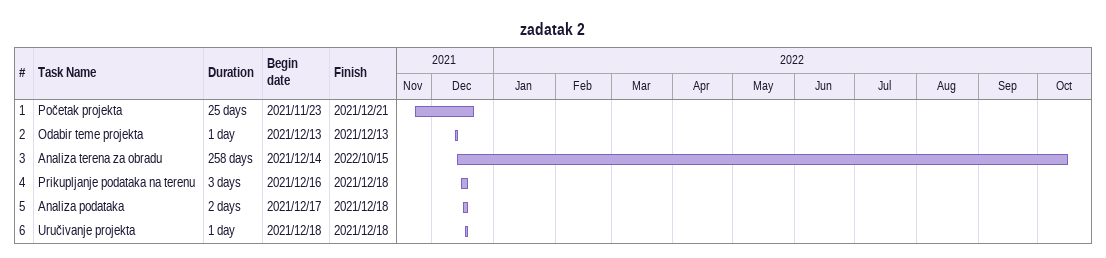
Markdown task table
zadatak 2

| ID | Task | Duration | Start | Finish |
|---|---|---|---|---|
| 1 | Početak projekta | 25d | 2021-11-23 | 2021-12-21 |
| 2 | Odabir teme projekta | 1d | 2021-12-13 | 2021-12-13 |
| 3 | Analiza terena za obradu | 258d | 2021-12-14 | 2022-10-15 |
| 4 | Prikupljanje podataka na terenu | 3d | 2021-12-16 | 2021-12-18 |
| 5 | Analiza podataka | 2d | 2021-12-17 | 2021-12-18 |
| 6 | Uručivanje projekta | 1d | 2021-12-18 | 2021-12-18 |
